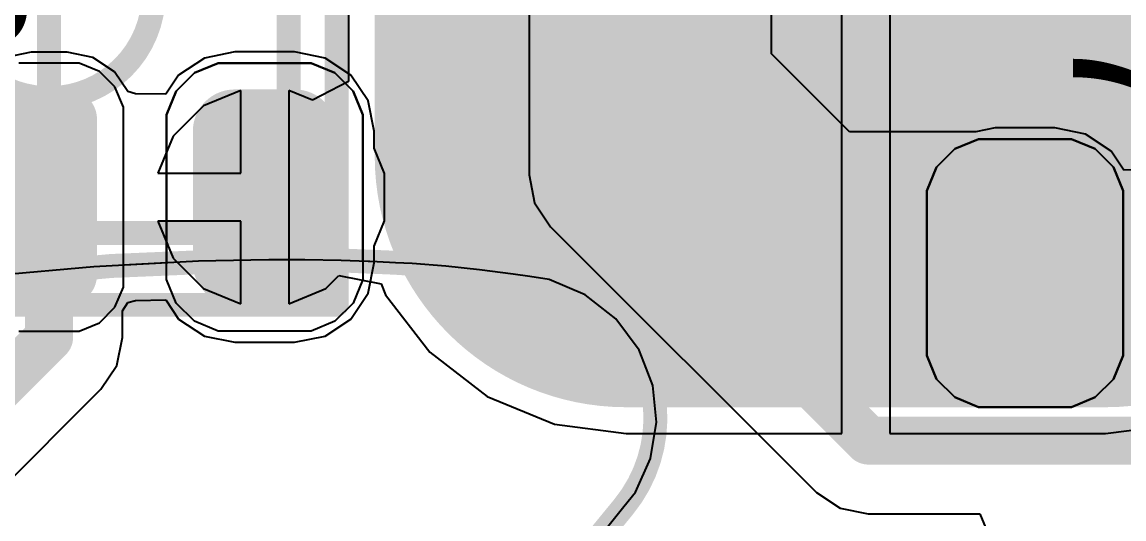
# Model space of a CAD drawing. Header units: inches. Extents: x -52 to 109, y 0 to 35.
# Drawn here: x 9.778 to 14.377, y 26.383 to 28.46 of the extents above; entities that cross this region are included whole.
import ezdxf

# ---------------------------------------------------------------- set-up
doc = ezdxf.new("R2010")
doc.units = ezdxf.units.IN
for name, color, linetype in [('Bottom Layer', 5, 'Continuous'), ('Bottom Solder', 6, 'Continuous'), ('Mechanical 1', 6, 'Continuous'), ('Mechanical 4', 56, 'Continuous'), ('Top Component Outline', 56, 'Continuous'), ('Top Courtyard', 56, 'Continuous'), ('Top Layer', 1, 'Continuous'), ('Top Overlay', 2, 'Continuous'), ('Top Paste', 8, 'Continuous'), ('Top Solder', 216, 'Continuous'), ('Via Holes', 16, 'Continuous')]:
    doc.layers.add(name, color=color, linetype=linetype)
doc.styles.add('Arial', font='', dxfattribs={"height": 0.2})
doc.styles.get('Arial').set_extended_font_data('Arial')

# ---------------------------------------------------------------- blocks, each defined once
blk = doc.blocks.new('APA_RGB_LED_2020_387')
at = {"layer": 'Top Layer'}
h = blk.add_hatch(color=1, dxfattribs=at)
edge = h.paths.add_edge_path()
edge.add_arc((0.575, 1.025), 0.125, 90, 180)
edge.add_line((0.45, 1.025), (0.45, 0.775))
edge.add_arc((0.575, 0.775), 0.125, 180, 270)
edge.add_line((0.575, 0.65), (1.125, 0.65))
edge.add_arc((1.125, 0.775), 0.125, 270, 360)
edge.add_line((1.25, 0.775), (1.25, 1.025))
edge.add_arc((1.125, 1.025), 0.125, 0, 90)
edge.add_line((1.125, 1.15), (0.575, 1.15))
h = blk.add_hatch(color=1, dxfattribs=at)
edge = h.paths.add_edge_path()
edge.add_arc((0.525, 0.075), 0.075, 90, 180)
edge.add_line((0.45, 0.075), (0.45, -0.075))
edge.add_arc((0.525, -0.075), 0.075, 180, 270)
edge.add_line((0.525, -0.15), (1.175, -0.15))
edge.add_arc((1.175, -0.075), 0.075, 270, 360)
edge.add_line((1.25, -0.075), (1.25, 0.075))
edge.add_arc((1.175, 0.075), 0.075, 0, 90)
edge.add_line((1.175, 0.15), (0.525, 0.15))
at = {"layer": 'Top Paste'}
h = blk.add_hatch(color=8, dxfattribs=at)
edge = h.paths.add_edge_path()
edge.add_arc((0.575, 1.025), 0.125, 90, 180)
edge.add_line((0.45, 1.025), (0.45, 0.775))
edge.add_arc((0.575, 0.775), 0.125, 180, 270)
edge.add_line((0.575, 0.65), (1.125, 0.65))
edge.add_arc((1.125, 0.775), 0.125, 270, 360)
edge.add_line((1.25, 0.775), (1.25, 1.025))
edge.add_arc((1.125, 1.025), 0.125, 0, 90)
edge.add_line((1.125, 1.15), (0.575, 1.15))
h = blk.add_hatch(color=8, dxfattribs=at)
edge = h.paths.add_edge_path()
edge.add_arc((0.525, 0.075), 0.075, 90, 180)
edge.add_line((0.45, 0.075), (0.45, -0.075))
edge.add_arc((0.525, -0.075), 0.075, 180, 270)
edge.add_line((0.525, -0.15), (1.175, -0.15))
edge.add_arc((1.175, -0.075), 0.075, 270, 360)
edge.add_line((1.25, -0.075), (1.25, 0.075))
edge.add_arc((1.175, 0.075), 0.075, 0, 90)
edge.add_line((1.175, 0.15), (0.525, 0.15))
at = {"layer": 'Top Solder'}
h = blk.add_hatch(color=216, dxfattribs=at)
edge = h.paths.add_edge_path()
edge.add_arc((0.575, 1.025), 0.175, 90, 180)
edge.add_line((0.4, 1.025), (0.4, 0.775))
edge.add_arc((0.575, 0.775), 0.175, 180, 270)
edge.add_line((0.575, 0.6), (1.125, 0.6))
edge.add_arc((1.125, 0.775), 0.175, 270, 360)
edge.add_line((1.3, 0.775), (1.3, 1.025))
edge.add_arc((1.125, 1.025), 0.175, 0, 90)
edge.add_line((1.125, 1.2), (0.575, 1.2))
h = blk.add_hatch(color=216, dxfattribs=at)
edge = h.paths.add_edge_path()
edge.add_arc((0.525, 0.075), 0.125, 90, 180)
edge.add_line((0.4, 0.075), (0.4, -0.075))
edge.add_arc((0.525, -0.075), 0.125, 180, 270)
edge.add_line((0.525, -0.2), (1.175, -0.2))
edge.add_arc((1.175, -0.075), 0.125, 270, 360)
edge.add_line((1.3, -0.075), (1.3, 0.075))
edge.add_arc((1.175, 0.075), 0.125, 0, 90)
edge.add_line((1.175, 0.2), (0.525, 0.2))
at = {"layer": 'Top Component Outline'}
for points in [[(1, 1, 0.1, 0.1, 0), (-1, 1, 0.1, 0.1, 0)], [(1, -1, 0.1, 0.1, 0), (1, 1, 0.1, 0.1, 0)]]:
    blk.add_lwpolyline(points, format="xyseb", dxfattribs=at)
blk.add_lwpolyline([(0.975, 1, 0.05, 0.05, 1), (1.025, 1, 0.05, 0.05, 1)], format="xyseb", close=True, dxfattribs=at)
blk.add_lwpolyline([(0.975, 1, 0.05, 0.05, 1), (1.025, 1, 0.05, 0.05, 1)], format="xyseb", close=True, dxfattribs=at)
at = {"layer": 'Top Courtyard'}
for points in [[(1.3, 1.2, 0.1, 0.1, 0), (-1.3, 1.2, 0.1, 0.1, 0)], [(1.3, -1.2, 0.1, 0.1, 0), (1.3, 1.2, 0.1, 0.1, 0)], [(0.5, 0, 0.1, 0.1, 0), (-0.5, 0, 0.1, 0.1, 0)]]:
    blk.add_lwpolyline(points, format="xyseb", dxfattribs=at)
for points in [[(1.275, 1.2, 0.05, 0.05, 1), (1.325, 1.2, 0.05, 0.05, 1)], [(1.275, 1.2, 0.05, 0.05, 1), (1.325, 1.2, 0.05, 0.05, 1)], [(0.475, 0, 0.05, 0.05, 1), (0.525, 0, 0.05, 0.05, 1)]]:
    blk.add_lwpolyline(points, format="xyseb", close=True, dxfattribs=at)
at = {"layer": 'Top Overlay'}
for p, q in [((0.4071, 1.2689), (0.5063, 1.31)), ((0.5063, 1.31), (0.56, 1.31)), ((0.56, 1.31), (0.56, 1.31)), ((0.56, 1.31), (1.14, 1.31)), ((1.14, 1.31), (1.1937, 1.31)), ((1.1937, 1.31), (1.2929, 1.2689)), ((0.3311, 1.1929), (0.4071, 1.2689)), ((1.2929, 1.2689), (1.3689, 1.1929)), ((0.29, 1.0937), (0.3311, 1.1929)), ((1.3689, 1.1929), (1.41, 1.0937)), ((0.29, 1.04), (0.29, 1.0937)), ((1.41, 1.0937), (1.41, 1.04)), ((0.29, 0.76), (0.29, 1.04)), ((1.41, 1.04), (1.41, 1.04)), ((1.41, 1.04), (1.41, 0.76)), ((0.29, 0.76), (0.29, 0.76)), ((0.29, 0.7063), (0.29, 0.76)), ((1.41, 0.76), (1.41, 0.7063)), ((0.3311, 0.6071), (0.29, 0.7063)), ((1.41, 0.7063), (1.3689, 0.6071)), ((0.4071, 0.5311), (0.3311, 0.6071)), ((1.3689, 0.6071), (1.2929, 0.5311)), ((0.5063, 0.49), (0.4071, 0.5311)), ((1.2929, 0.5311), (1.1937, 0.49)), ((0.56, 0.49), (0.5063, 0.49)), ((1.14, 0.49), (0.56, 0.49)), ((1.1937, 0.49), (1.14, 0.49)), ((1.14, 0.49), (1.14, 0.49)), ((0.4743, 0.31), (0.3897, 0.275)), ((0.52, 0.31), (0.4743, 0.31)), ((1.18, 0.31), (0.52, 0.31)), ((1.2258, 0.31), (1.18, 0.31)), ((1.18, 0.31), (1.18, 0.31)), ((1.3103, 0.275), (1.2258, 0.31)), ((0.3897, 0.275), (0.325, 0.2103)), ((1.375, 0.2103), (1.3103, 0.275)), ((0.325, 0.2103), (0.29, 0.1257)), ((1.41, 0.1257), (1.375, 0.2103)), ((0.29, 0.1257), (0.29, 0.08)), ((1.41, 0.08), (1.41, 0.1257)), ((0.29, 0.08), (0.29, -0.08)), ((0.29, 0.08), (0.29, 0.08)), ((1.41, -0.08), (1.41, 0.08)), ((0.29, -0.08), (0.29, -0.1258)), ((1.41, -0.1258), (1.41, -0.08)), ((1.41, -0.08), (1.41, -0.08))]:
    blk.add_line(p, q, dxfattribs=at)
at = {"layer": 'Top Courtyard', "style": 'Arial'}
blk.add_text('D6', height=0.6, dxfattribs=at).set_placement((-0.8, -0.7))
blk = doc.blocks.new('APA_RGB_LED_2020_398')
at = {"layer": 'Top Layer'}
h = blk.add_hatch(color=1, dxfattribs=at)
edge = h.paths.add_edge_path()
edge.add_arc((0.575, -0.775), 0.125, 90, 180)
edge.add_line((0.45, -0.775), (0.45, -1.025))
edge.add_arc((0.575, -1.025), 0.125, 180, 270)
edge.add_line((0.575, -1.15), (1.125, -1.15))
edge.add_arc((1.125, -1.025), 0.125, 270, 360)
edge.add_line((1.25, -1.025), (1.25, -0.775))
edge.add_arc((1.125, -0.775), 0.125, 0, 90)
edge.add_line((1.125, -0.65), (0.575, -0.65))
at = {"layer": 'Top Paste'}
h = blk.add_hatch(color=8, dxfattribs=at)
edge = h.paths.add_edge_path()
edge.add_arc((0.575, -0.775), 0.125, 90, 180)
edge.add_line((0.45, -0.775), (0.45, -1.025))
edge.add_arc((0.575, -1.025), 0.125, 180, 270)
edge.add_line((0.575, -1.15), (1.125, -1.15))
edge.add_arc((1.125, -1.025), 0.125, 270, 360)
edge.add_line((1.25, -1.025), (1.25, -0.775))
edge.add_arc((1.125, -0.775), 0.125, 0, 90)
edge.add_line((1.125, -0.65), (0.575, -0.65))
at = {"layer": 'Top Solder'}
h = blk.add_hatch(color=216, dxfattribs=at)
edge = h.paths.add_edge_path()
edge.add_arc((0.575, -0.775), 0.175, 90, 180)
edge.add_line((0.4, -0.775), (0.4, -1.025))
edge.add_arc((0.575, -1.025), 0.175, 180, 270)
edge.add_line((0.575, -1.2), (1.125, -1.2))
edge.add_arc((1.125, -1.025), 0.175, 270, 360)
edge.add_line((1.3, -1.025), (1.3, -0.775))
edge.add_arc((1.125, -0.775), 0.175, 0, 90)
edge.add_line((1.125, -0.6), (0.575, -0.6))
at = {"layer": 'Top Component Outline'}
for points in [[(1, -1, 0.1, 0.1, 0), (1, 1, 0.1, 0.1, 0)], [(1, -1, 0.1, 0.1, 0), (-1, -1, 0.1, 0.1, 0)]]:
    blk.add_lwpolyline(points, format="xyseb", dxfattribs=at)
blk.add_lwpolyline([(0.975, -1, 0.05, 0.05, 1), (1.025, -1, 0.05, 0.05, 1)], format="xyseb", close=True, dxfattribs=at)
blk.add_lwpolyline([(0.975, -1, 0.05, 0.05, 1), (1.025, -1, 0.05, 0.05, 1)], format="xyseb", close=True, dxfattribs=at)
at = {"layer": 'Top Courtyard'}
for points in [[(1.3, -1.2, 0.1, 0.1, 0), (1.3, 1.2, 0.1, 0.1, 0)], [(0, -0.5, 0.1, 0.1, 0), (0, 0.5, 0.1, 0.1, 0)], [(1.3, -1.2, 0.1, 0.1, 0), (-1.3, -1.2, 0.1, 0.1, 0)]]:
    blk.add_lwpolyline(points, format="xyseb", dxfattribs=at)
for points in [[(-0.025, -0.5, 0.05, 0.05, 1), (0.025, -0.5, 0.05, 0.05, 1)], [(1.275, -1.2, 0.05, 0.05, 1), (1.325, -1.2, 0.05, 0.05, 1)], [(1.275, -1.2, 0.05, 0.05, 1), (1.325, -1.2, 0.05, 0.05, 1)]]:
    blk.add_lwpolyline(points, format="xyseb", close=True, dxfattribs=at)
at = {"layer": 'Top Overlay'}
for p, q in [((0.4071, -0.5311), (0.5063, -0.49)), ((0.5063, -0.49), (0.56, -0.49)), ((0.56, -0.49), (0.56, -0.49)), ((0.56, -0.49), (1.14, -0.49)), ((1.14, -0.49), (1.1937, -0.49)), ((1.1937, -0.49), (1.2929, -0.5311)), ((0.3311, -0.6071), (0.4071, -0.5311)), ((1.2929, -0.5311), (1.3689, -0.6071)), ((0.29, -0.7063), (0.3311, -0.6071)), ((1.3689, -0.6071), (1.41, -0.7063)), ((0.29, -0.76), (0.29, -0.7063)), ((1.41, -0.7063), (1.41, -0.76)), ((0.29, -1.04), (0.29, -0.76)), ((1.41, -0.76), (1.41, -0.76)), ((1.41, -0.76), (1.41, -1.04)), ((0.29, -1.04), (0.29, -1.04)), ((0.29, -1.0937), (0.29, -1.04)), ((1.41, -1.04), (1.41, -1.0937)), ((0.3311, -1.1929), (0.29, -1.0937)), ((1.41, -1.0937), (1.3689, -1.1929)), ((0.4071, -1.2689), (0.3311, -1.1929)), ((1.3689, -1.1929), (1.2929, -1.2689)), ((0.5063, -1.31), (0.4071, -1.2689)), ((1.2929, -1.2689), (1.1937, -1.31)), ((0.56, -1.31), (0.5063, -1.31)), ((1.14, -1.31), (0.56, -1.31)), ((1.1937, -1.31), (1.14, -1.31)), ((1.14, -1.31), (1.14, -1.31))]:
    blk.add_line(p, q, dxfattribs=at)
at = {"layer": 'Top Courtyard', "style": 'Arial'}
blk.add_text('D7', height=0.6, dxfattribs=at).set_placement((-0.8, -0.7))

msp = doc.modelspace()

# ---------------------------------------------------------------- hatches: boundary and pattern name
at = {"layer": 'Bottom Layer'}
h = msp.add_hatch(color=5, dxfattribs=at)
edge = h.paths.add_edge_path()
edge.add_arc((12.3, 29.9), 1, 90, 180)
edge.add_line((11.3, 29.9), (11.3, 27.9))
edge.add_arc((12.3, 27.9), 1, 180, 270)
edge.add_line((12.3, 26.9), (14.3, 26.9))
edge.add_arc((14.3, 27.9), 1, 270, 360)
edge.add_line((15.3, 27.9), (15.3, 29.9))
edge.add_arc((14.3, 29.9), 1, 0, 90)
edge.add_line((14.3, 30.9), (12.3, 30.9))
h = msp.add_hatch(color=5, dxfattribs=at)
edge = h.paths.add_edge_path()
edge.add_arc((10.7909, 27.7279), 0.3, 0, 360)
at = {"layer": 'Bottom Solder'}
h = msp.add_hatch(color=6, dxfattribs=at)
edge = h.paths.add_edge_path()
edge.add_arc((12.3, 29.9), 1.05, 90, 180)
edge.add_line((11.25, 29.9), (11.25, 27.9))
edge.add_arc((12.3, 27.9), 1.05, 180, 270)
edge.add_line((12.3, 26.85), (14.3, 26.85))
edge.add_arc((14.3, 27.9), 1.05, 270, 360)
edge.add_line((15.35, 27.9), (15.35, 29.9))
edge.add_arc((14.3, 29.9), 1.05, 0, 90)
edge.add_line((14.3, 30.95), (12.3, 30.95))
at = {"layer": 'Top Layer'}
h = msp.add_hatch(color=1, dxfattribs=at)
edge = h.paths.add_edge_path()
edge.add_arc((10.7909, 27.7279), 0.3, 0, 360)
at = {"layer": 'Via Holes'}
h = msp.add_hatch(color=7, dxfattribs=at)
edge = h.paths.add_edge_path()
edge.add_arc((10.7909, 27.7279), 0.15, 0, 360)

# ---------------------------------------------------------------- linework, layer by layer
at = {"layer": 'Bottom Layer'}
for p, q in [((11.1401, 28.8), (11.1401, 28.2111)), ((13.2, 26.7401), (13.2, 28.8)), ((13.4, 28.8), (13.4, 26.7401)), ((11.1401, 28.2111), (10.9901, 28.1325)), ((10.6909, 28.1735), (10.536, 28.1094)), ((10.6909, 27.8279), (10.6909, 28.1735)), ((10.9901, 28.1325), (10.8909, 28.1735)), ((10.8909, 28.1735), (10.8909, 27.7279)), ((10.536, 28.1094), (10.4094, 27.9828)), ((10.4094, 27.9828), (10.3452, 27.8279)), ((10.3452, 27.8279), (10.6909, 27.8279)), ((10.8909, 27.7279), (10.8909, 27.2822)), ((10.6909, 27.6279), (10.3452, 27.6279)), ((10.3452, 27.6279), (10.4094, 27.473)), ((10.6909, 27.2822), (10.6909, 27.6279)), ((10.4094, 27.473), (10.536, 27.3464)), ((11.0458, 27.3464), (11.0998, 27.4004)), ((11.0998, 27.4004), (11.2768, 27.3652)), ((10.536, 27.3464), (10.6909, 27.2822)), ((10.8909, 27.2822), (11.0458, 27.3464)), ((11.2768, 27.3652), (11.2955, 27.32)), ((11.2955, 27.32), (11.4798, 27.0798)), ((11.4798, 27.0798), (11.72, 26.8955)), ((11.72, 26.8955), (11.9998, 26.7796)), ((11.9998, 26.7796), (12.3, 26.7401)), ((14.3, 26.7401), (14.6002, 26.7796)), ((12.3, 26.7401), (13.2, 26.7401)), ((13.4, 26.7401), (14.3, 26.7401))]:
    msp.add_line(p, q, dxfattribs=at)
at = {"layer": 'Mechanical 1'}
for points in [[(10.3274, 28.5779, 0.1, 0.1, -0.303346), (10.0579, 28.1746, 0.1, 0.1, 0)], [(10.0579, 28.1746, 0.1, 0.1, -0.303347), (9.5822, 28.2692, 0.1, 0.1, 0)]]:
    msp.add_lwpolyline(points, format="xyseb", dxfattribs=at)
msp.add_lwpolyline([(10.0329, 28.1746, 0.05, 0.05, 1), (10.0829, 28.1746, 0.05, 0.05, 1)], format="xyseb", close=True, dxfattribs=at)
msp.add_lwpolyline([(10.0329, 28.1746, 0.05, 0.05, 1), (10.0829, 28.1746, 0.05, 0.05, 1)], format="xyseb", close=True, dxfattribs=at)
at = {"layer": 'Mechanical 4'}
for points in [[(8.9947, 27.3077, 0.1, 0.1, -0.035868), (10.7323, 27.4649, 0.1, 0.1, 0)], [(10.7323, 27.4649, 0.1, 0.1, -0.017739), (11.3363, 27.4537, 0.1, 0.1, 0)], [(11.3363, 27.4537, 0.1, 0.1, -0.025399), (11.8975, 27.3956, 0.1, 0.1, 0)], [(11.8975, 27.3956, 0.1, 0.1, -0.268601), (12.3836, 27.013, 0.1, 0.1, 0)], [(12.3836, 27.013, 0.1, 0.1, -0.26736), (12.2899, 26.4351, 0.1, 0.1, 0)], [(12.2899, 26.4351, 0.1, 0.1, -0.010203), (9.9122, 23.6069, 0.1, 0.1, 0)]]:
    msp.add_lwpolyline(points, format="xyseb", dxfattribs=at)
for points in [[(10.7073, 27.4649, 0.05, 0.05, 1), (10.7573, 27.4649, 0.05, 0.05, 1)], [(10.7073, 27.4649, 0.05, 0.05, 1), (10.7573, 27.4649, 0.05, 0.05, 1)], [(11.3113, 27.4537, 0.05, 0.05, 1), (11.3613, 27.4537, 0.05, 0.05, 1)], [(11.3113, 27.4537, 0.05, 0.05, 1), (11.3613, 27.4537, 0.05, 0.05, 1)], [(11.8725, 27.3956, 0.05, 0.05, 1), (11.9225, 27.3956, 0.05, 0.05, 1)], [(11.8725, 27.3956, 0.05, 0.05, 1), (11.9225, 27.3956, 0.05, 0.05, 1)], [(12.3586, 27.013, 0.05, 0.05, 1), (12.4086, 27.013, 0.05, 0.05, 1)], [(12.3586, 27.013, 0.05, 0.05, 1), (12.4086, 27.013, 0.05, 0.05, 1)], [(12.2649, 26.4351, 0.05, 0.05, 1), (12.3149, 26.4351, 0.05, 0.05, 1)], [(12.2649, 26.4351, 0.05, 0.05, 1), (12.3149, 26.4351, 0.05, 0.05, 1)]]:
    msp.add_lwpolyline(points, format="xyseb", close=True, dxfattribs=at)
at = {"layer": 'Top Layer'}
for p, q in [((12.9059, 28.3267), (12.9059, 29.9994)), ((11.8941, 29.5607), (11.8941, 27.8206)), ((9.8159, 28.3333), (9.7086, 28.3119)), ((9.9659, 28.3333), (9.8159, 28.3333)), ((10.0732, 28.3119), (9.9659, 28.3333)), ((10.6659, 28.3343), (10.5391, 28.309)), ((10.9159, 28.3343), (10.6659, 28.3343)), ((11.0427, 28.309), (10.9159, 28.3343)), ((10.1641, 28.2511), (10.0732, 28.3119)), ((10.5391, 28.309), (10.4316, 28.2372)), ((11.1502, 28.2372), (11.0427, 28.309)), ((13.2317, 28.0009), (12.9059, 28.3267)), ((10.2192, 28.1688), (10.1641, 28.2511)), ((10.4316, 28.2372), (10.3784, 28.1576)), ((11.222, 28.1297), (11.1502, 28.2372)), ((10.2517, 28.1597), (10.2192, 28.1688)), ((10.3784, 28.1576), (10.2517, 28.1597)), ((11.2473, 28.0029), (11.222, 28.1297)), ((13.8392, 28.0168), (13.7592, 28.0009)), ((14.0892, 28.0168), (13.8392, 28.0168)), ((14.216, 27.9916), (14.0892, 28.0168)), ((11.2473, 27.9327), (11.2473, 28.0029)), ((13.7592, 28.0009), (13.2317, 28.0009)), ((14.3235, 27.9197), (14.216, 27.9916)), ((11.2909, 27.8273), (11.2473, 27.9327)), ((14.3767, 27.8401), (14.3235, 27.9197)), ((11.2909, 27.6284), (11.2909, 27.8273)), ((14.5034, 27.8423), (14.3767, 27.8401)), ((11.8941, 27.8206), (11.8941, 27.8206)), ((11.8941, 27.8206), (11.9174, 27.7035)), ((11.9174, 27.7035), (11.9837, 27.6043)), ((11.2473, 27.5231), (11.2909, 27.6284)), ((11.9837, 27.6043), (13.0938, 26.4941)), ((11.2473, 27.4529), (11.2473, 27.5231)), ((11.222, 27.3261), (11.2473, 27.4529)), ((11.1502, 27.2186), (11.222, 27.3261)), ((10.1968, 27.2534), (10.2192, 27.287)), ((10.2192, 27.287), (10.2517, 27.296)), ((10.2517, 27.296), (10.3784, 27.2982)), ((10.3784, 27.2982), (10.4316, 27.2186)), ((10.1968, 27.1413), (10.1968, 27.2534)), ((10.4316, 27.2186), (10.5391, 27.1467)), ((11.0427, 27.1467), (11.1502, 27.2186)), ((10.1735, 27.0242), (10.1968, 27.1413)), ((10.1968, 27.1413), (10.1968, 27.1413)), ((10.5391, 27.1467), (10.6659, 27.1215)), ((10.9159, 27.1215), (11.0427, 27.1467)), ((10.6659, 27.1215), (10.9159, 27.1215)), ((10.1072, 26.925), (10.1735, 27.0242)), ((9.5371, 26.3549), (10.1072, 26.925)), ((10.1072, 26.925), (10.1072, 26.925)), ((13.0938, 26.4941), (13.1931, 26.4278)), ((13.1931, 26.4278), (13.3101, 26.4046)), ((13.3101, 26.4046), (13.776, 26.4046)), ((13.776, 26.4046), (13.8334, 26.266))]:
    msp.add_line(p, q, dxfattribs=at)
for points in [[(12.6, 28.2, 0.2, 0.2, 0), (12.6, 29.9994, 0.2, 0.2, 0)], [(12.2, 27.8206, 0.2, 0.2, 0), (12.2, 29.6874, 0.2, 0.2, 0)], [(12.6, 28.2, 0.2, 0.2, 0), (13.105, 27.695, 0.2, 0.2, 0)], [(12.2, 27.8206, 0.2, 0.2, 0), (13.3101, 26.7104, 0.2, 0.2, 0)], [(9.8909, 27.1413, 0.2, 0.2, 0), (9.8909, 27.7279, 0.2, 0.2, 0)], [(13.105, 27.695, 0.2, 0.2, 0), (13.8161, 27.695, 0.2, 0.2, 0)], [(13.8161, 27.695, 0.2, 0.2, 0), (13.9642, 27.5469, 0.2, 0.2, 0)], [(13.9642, 27.4104, 0.2, 0.2, 0), (13.9642, 27.5469, 0.2, 0.2, 0)], [(9.3208, 26.5712, 0.2, 0.2, 0), (9.8909, 27.1413, 0.2, 0.2, 0)], [(13.3101, 26.7104, 0.2, 0.2, 0), (14.7471, 26.7104, 0.2, 0.2, 0)]]:
    msp.add_lwpolyline(points, format="xyseb", dxfattribs=at)
for points in [[(12.55, 28.2, 0.1, 0.1, 1), (12.65, 28.2, 0.1, 0.1, 1)], [(12.55, 28.2, 0.1, 0.1, 1), (12.65, 28.2, 0.1, 0.1, 1)], [(12.15, 27.8206, 0.1, 0.1, 1), (12.25, 27.8206, 0.1, 0.1, 1)], [(12.15, 27.8206, 0.1, 0.1, 1), (12.25, 27.8206, 0.1, 0.1, 1)], [(9.8409, 27.7279, 0.1, 0.1, 1), (9.9409, 27.7279, 0.1, 0.1, 1)], [(13.055, 27.695, 0.1, 0.1, 1), (13.155, 27.695, 0.1, 0.1, 1)], [(13.055, 27.695, 0.1, 0.1, 1), (13.155, 27.695, 0.1, 0.1, 1)], [(13.7661, 27.695, 0.1, 0.1, 1), (13.8661, 27.695, 0.1, 0.1, 1)], [(13.7661, 27.695, 0.1, 0.1, 1), (13.8661, 27.695, 0.1, 0.1, 1)], [(13.9142, 27.5469, 0.1, 0.1, 1), (14.0142, 27.5469, 0.1, 0.1, 1)], [(13.9142, 27.5469, 0.1, 0.1, 1), (14.0142, 27.5469, 0.1, 0.1, 1)], [(13.9142, 27.4104, 0.1, 0.1, 1), (14.0142, 27.4104, 0.1, 0.1, 1)], [(9.8409, 27.1413, 0.1, 0.1, 1), (9.9409, 27.1413, 0.1, 0.1, 1)], [(9.8409, 27.1413, 0.1, 0.1, 1), (9.9409, 27.1413, 0.1, 0.1, 1)], [(13.2601, 26.7104, 0.1, 0.1, 1), (13.3601, 26.7104, 0.1, 0.1, 1)], [(13.2601, 26.7104, 0.1, 0.1, 1), (13.3601, 26.7104, 0.1, 0.1, 1)]]:
    msp.add_lwpolyline(points, format="xyseb", close=True, dxfattribs=at)
at = {"layer": 'Top Overlay'}
for p, q in [((10.0166, 28.2879), (9.7651, 28.2879)), ((10.1012, 28.2529), (10.0166, 28.2879)), ((10.5972, 28.2879), (10.4979, 28.2468)), ((10.9846, 28.2879), (10.5972, 28.2879)), ((11.0838, 28.2468), (10.9846, 28.2879)), ((10.1659, 28.1882), (10.1012, 28.2529)), ((10.4979, 28.2468), (10.422, 28.1708)), ((11.1598, 28.1708), (11.0838, 28.2468)), ((10.2009, 28.1036), (10.1659, 28.1882)), ((10.422, 28.1708), (10.3809, 28.0716)), ((11.2009, 28.0716), (11.1598, 28.1708)), ((10.2009, 28.0579), (10.2009, 28.1036)), ((10.2009, 27.4438), (10.2009, 28.0579)), ((10.3809, 28.0716), (10.3809, 28.0179)), ((11.2009, 28.0179), (11.2009, 28.0716)), ((10.3809, 28.0179), (10.3809, 27.4536)), ((11.2009, 27.46), (11.2009, 28.0179)), ((13.7705, 27.9704), (13.6713, 27.9293)), ((14.1579, 27.9704), (13.7705, 27.9704)), ((14.2572, 27.9293), (14.1579, 27.9704)), ((13.6713, 27.9293), (13.5953, 27.8534)), ((14.3331, 27.8534), (14.2572, 27.9293)), ((13.5953, 27.8534), (13.5542, 27.7541)), ((14.3742, 27.7541), (14.3331, 27.8534)), ((13.5542, 27.7541), (13.5542, 27.7004)), ((14.3742, 27.7004), (14.3742, 27.7541)), ((13.5542, 27.7004), (13.5542, 27.1204)), ((14.3742, 27.1204), (14.3742, 27.7004)), ((10.5141, 27.4609), (10.0781, 27.4372)), ((10.7323, 27.4649), (10.5141, 27.4609)), ((10.8078, 27.4662), (10.7323, 27.4649)), ((10.9589, 27.4661), (10.8078, 27.4662)), ((11.1099, 27.4633), (10.9589, 27.4661)), ((11.2609, 27.4578), (11.1099, 27.4633)), ((11.2609, 27.4578), (11.2009, 27.46)), ((11.3363, 27.4537), (11.2609, 27.4578)), ((11.3363, 27.4537), (11.2609, 27.4578)), ((10.0781, 27.4372), (9.6433, 27.3978)), ((10.3809, 27.4536), (10.2009, 27.4438)), ((11.4068, 27.45), (11.3363, 27.4537)), ((11.4068, 27.45), (11.3363, 27.4537)), ((11.5475, 27.439), (11.4068, 27.45)), ((11.5475, 27.439), (11.4068, 27.45)), ((11.6879, 27.4245), (11.5475, 27.439)), ((11.6879, 27.4245), (11.5475, 27.439)), ((11.8278, 27.4064), (11.6879, 27.4245)), ((11.8278, 27.4064), (11.6879, 27.4245)), ((11.8975, 27.3956), (11.8278, 27.4064)), ((11.8975, 27.3956), (11.8278, 27.4064)), ((11.9782, 27.3841), (11.8975, 27.3956)), ((11.9782, 27.3841), (11.8975, 27.3956)), ((12.128, 27.3199), (11.9782, 27.3841)), ((12.128, 27.3199), (11.9782, 27.3841)), ((12.256, 27.2192), (12.128, 27.3199)), ((12.256, 27.2192), (12.128, 27.3199)), ((12.3535, 27.0886), (12.256, 27.2192)), ((12.3535, 27.0886), (12.256, 27.2192)), ((13.5542, 27.1204), (13.5542, 27.0667)), ((14.3742, 27.0667), (14.3742, 27.1204)), ((12.3836, 27.013), (12.3535, 27.0886)), ((12.3836, 27.013), (12.3535, 27.0886)), ((13.5542, 27.0667), (13.5953, 26.9675)), ((14.3331, 26.9675), (14.3742, 27.0667)), ((12.4109, 26.9409), (12.3836, 27.013)), ((12.4109, 26.9409), (12.3836, 27.013)), ((13.5953, 26.9675), (13.6713, 26.8915)), ((14.2572, 26.8915), (14.3331, 26.9675)), ((12.4264, 26.7876), (12.4109, 26.9409)), ((12.4264, 26.7876), (12.4109, 26.9409)), ((13.6713, 26.8915), (13.7705, 26.8504)), ((14.1579, 26.8504), (14.2572, 26.8915)), ((13.7705, 26.8504), (14.1579, 26.8504)), ((12.4017, 26.6355), (12.4264, 26.7876)), ((12.4017, 26.6355), (12.4264, 26.7876)), ((12.3386, 26.4949), (12.4017, 26.6355)), ((12.3386, 26.4949), (12.4017, 26.6355)), ((12.2899, 26.4351), (12.3386, 26.4949)), ((12.2899, 26.4351), (12.3386, 26.4949)), ((12, 26.0756), (12.2899, 26.4351)), ((12, 26.0756), (12.2899, 26.4351))]:
    msp.add_line(p, q, dxfattribs=at)

# ---------------------------------------------------------------- block references
at = {"rotation": 270}
for name, p in [('APA_RGB_LED_2020_387', (9.8909, 28.5779)), ('APA_RGB_LED_2020_398', (14.8642, 28.2604))]:
    msp.add_blockref(name, p, dxfattribs=at)

doc.saveas('drawing.dxf')
